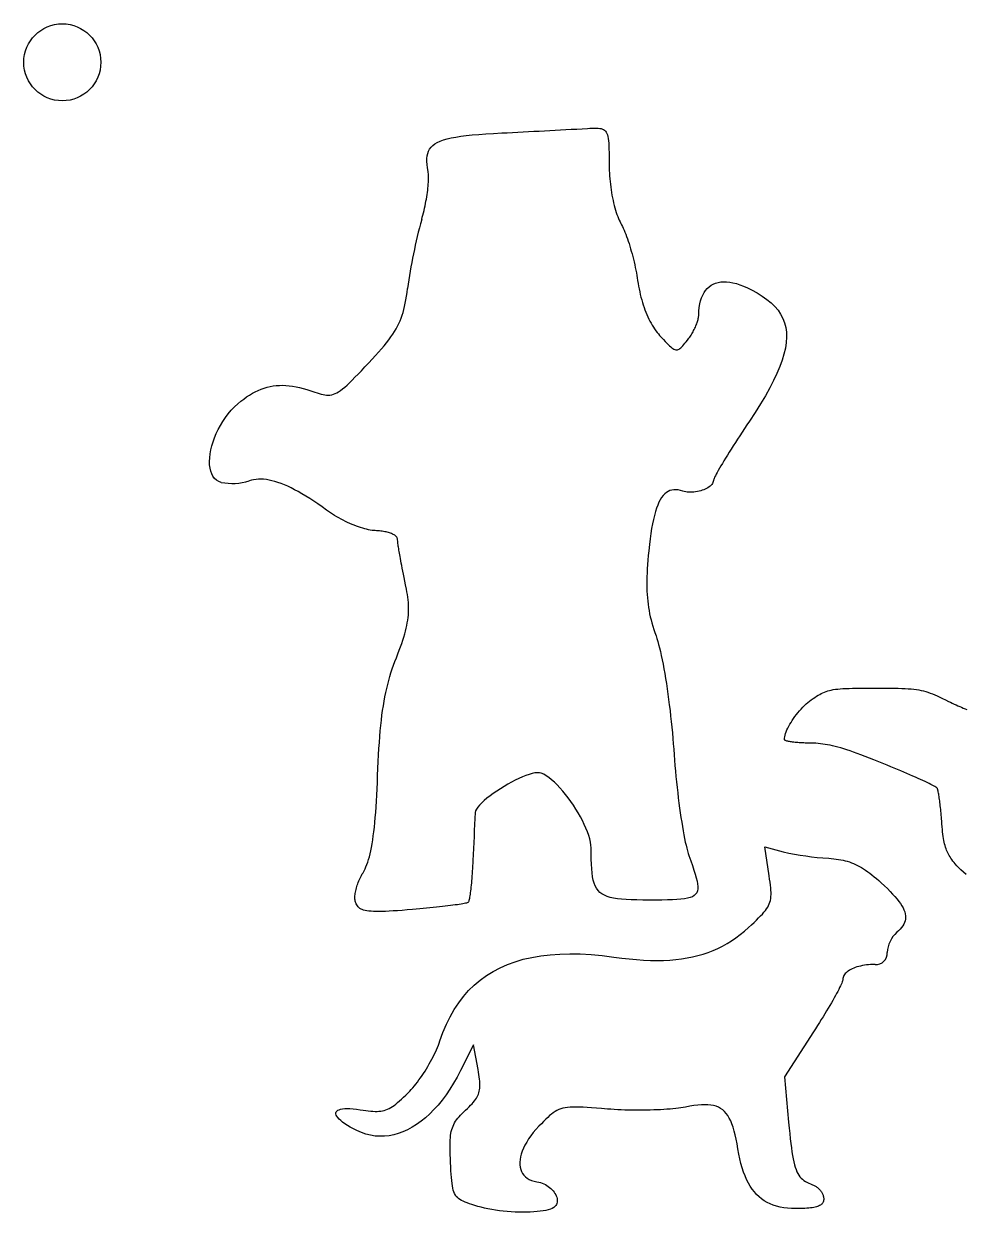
# Model space of a CAD drawing. Extents: x 3 to 294, y -207 to -4.
# Drawn here: x 3 to 67.7, y -85.2 to -3.6 of the extents above; entities that cross this region are included whole.
import ezdxf

# ---------------------------------------------------------------- set-up
doc = ezdxf.new("R2010")
doc.units = 0
doc.layers.get('0').update_dxf_attribs({"linetype": 'CONTINUOUS'})

msp = doc.modelspace()

# ---------------------------------------------------------------- linework, layer by layer
at = {"color": 1}
for p, q in [((54.217, -62.11), (53.923, -60.13)), ((53.923, -60.13), (55.181, -60.465)), ((25.821, -63.966), (25.822, -63.966)), ((57.268, -72.821), (55.266, -75.903)), ((33.906, -73.708), (33.026, -75.473)), ((34.223, -75.407), (33.906, -73.708)), ((55.266, -75.903), (55.554, -79.017)), ((34.208, -84.805), (34.208, -84.805))]:
    msp.add_line(p, q, dxfattribs=at)
for points in [[(30.79, -13.755), (30.751, -13.512), (30.724, -13.285), (30.711, -13.074), (30.713, -12.878), (30.732, -12.696), (30.768, -12.528), (30.823, -12.374), (30.898, -12.231), (30.995, -12.101), (31.114, -11.981), (31.258, -11.872), (31.426, -11.773), (31.621, -11.683), (31.843, -11.602), (32.094, -11.529), (32.375, -11.463), (32.688, -11.403), (33.033, -11.35), (33.411, -11.302), (33.825, -11.259), (34.276, -11.219), (34.763, -11.183), (35.29, -11.15), (35.856, -11.119)], [(41.732, -10.809), (41.909, -10.8), (42.072, -10.792), (42.22, -10.787), (42.355, -10.787), (42.477, -10.792), (42.587, -10.803), (42.686, -10.822), (42.774, -10.849), (42.851, -10.886), (42.919, -10.933), (42.978, -10.992), (43.029, -11.064), (43.072, -11.15), (43.108, -11.251), (43.138, -11.368), (43.162, -11.502), (43.18, -11.654), (43.195, -11.825), (43.205, -12.017), (43.213, -12.23), (43.218, -12.466), (43.221, -12.726), (43.222, -13.01), (43.223, -13.319)], [(30.353, -17.056), (30.397, -16.906), (30.438, -16.754), (30.478, -16.599), (30.516, -16.443), (30.553, -16.286), (30.587, -16.128), (30.619, -15.97), (30.649, -15.813), (30.677, -15.656), (30.703, -15.501), (30.726, -15.347), (30.747, -15.196), (30.766, -15.048), (30.782, -14.904), (30.795, -14.763), (30.806, -14.627), (30.814, -14.495), (30.82, -14.369), (30.822, -14.249), (30.822, -14.135), (30.819, -14.029), (30.812, -13.929), (30.803, -13.838), (30.79, -13.755)], [(43.223, -13.319), (43.226, -13.505), (43.232, -13.693), (43.241, -13.882), (43.253, -14.073), (43.269, -14.264), (43.287, -14.455), (43.309, -14.646), (43.334, -14.836), (43.361, -15.024), (43.391, -15.21), (43.423, -15.394), (43.458, -15.575), (43.495, -15.753), (43.535, -15.926), (43.577, -16.095), (43.62, -16.259), (43.666, -16.417), (43.713, -16.569), (43.763, -16.715), (43.813, -16.854), (43.866, -16.985), (43.919, -17.108), (43.975, -17.223), (44.031, -17.328)], [(44.031, -17.328), (44.086, -17.43), (44.142, -17.542), (44.199, -17.663), (44.255, -17.793), (44.312, -17.93), (44.369, -18.075), (44.426, -18.226), (44.482, -18.384), (44.538, -18.547), (44.593, -18.715), (44.647, -18.887), (44.7, -19.063), (44.751, -19.242), (44.802, -19.424), (44.85, -19.607), (44.897, -19.792), (44.942, -19.978), (44.985, -20.164), (45.025, -20.349), (45.063, -20.533), (45.098, -20.716), (45.13, -20.897), (45.16, -21.074), (45.186, -21.248)], [(26.718, -26.902), (26.959, -26.643), (27.184, -26.396), (27.393, -26.162), (27.588, -25.938), (27.769, -25.724), (27.936, -25.518), (28.09, -25.318), (28.233, -25.125), (28.363, -24.936), (28.483, -24.751), (28.593, -24.568), (28.693, -24.385), (28.784, -24.202), (28.867, -24.017), (28.942, -23.83), (29.01, -23.638), (29.072, -23.441), (29.128, -23.238), (29.179, -23.026), (29.226, -22.806), (29.269, -22.575), (29.309, -22.332), (29.347, -22.077), (29.382, -21.808)], [(45.186, -21.248), (45.215, -21.444), (45.249, -21.639), (45.285, -21.83), (45.325, -22.02), (45.368, -22.207), (45.414, -22.391), (45.463, -22.572), (45.515, -22.75), (45.57, -22.925), (45.628, -23.096), (45.689, -23.263), (45.752, -23.427), (45.818, -23.587), (45.887, -23.742), (45.958, -23.893), (46.031, -24.039), (46.107, -24.18), (46.185, -24.317), (46.265, -24.448), (46.347, -24.574), (46.431, -24.695), (46.518, -24.809), (46.606, -24.918), (46.696, -25.021)], [(49.38, -23.615), (49.392, -23.346), (49.418, -23.093), (49.457, -22.857), (49.51, -22.637), (49.575, -22.434), (49.652, -22.248), (49.743, -22.079), (49.845, -21.927), (49.96, -21.792), (50.087, -21.675), (50.225, -21.574), (50.375, -21.491), (50.536, -21.425), (50.708, -21.377), (50.892, -21.347), (51.086, -21.334), (51.29, -21.339), (51.505, -21.362), (51.731, -21.403), (51.966, -21.463), (52.211, -21.54), (52.466, -21.636), (52.73, -21.75), (53.003, -21.882)], [(53.003, -21.882), (53.392, -22.093), (53.747, -22.313), (54.068, -22.541), (54.354, -22.78), (54.606, -23.029), (54.824, -23.29), (55.007, -23.563), (55.156, -23.85), (55.271, -24.15), (55.351, -24.465), (55.397, -24.797), (55.408, -25.144), (55.385, -25.509), (55.328, -25.893), (55.236, -26.295), (55.11, -26.717), (54.949, -27.16), (54.753, -27.625), (54.524, -28.112), (54.259, -28.622), (53.961, -29.156), (53.627, -29.715), (53.259, -30.3), (52.857, -30.911)], [(48.607, -25.345), (48.659, -25.278), (48.71, -25.21), (48.759, -25.139), (48.808, -25.066), (48.856, -24.992), (48.902, -24.916), (48.947, -24.839), (48.991, -24.762), (49.032, -24.683), (49.072, -24.605), (49.11, -24.526), (49.147, -24.447), (49.18, -24.369), (49.212, -24.292), (49.242, -24.215), (49.268, -24.14), (49.293, -24.067), (49.314, -23.995), (49.333, -23.925), (49.349, -23.857), (49.361, -23.792), (49.371, -23.73), (49.377, -23.671), (49.38, -23.615)], [(46.696, -25.021), (46.833, -25.171), (46.959, -25.308), (47.074, -25.432), (47.181, -25.544), (47.279, -25.644), (47.37, -25.731), (47.454, -25.805), (47.532, -25.868), (47.604, -25.919), (47.672, -25.958), (47.737, -25.986), (47.798, -26.001), (47.858, -26.006), (47.916, -25.999), (47.974, -25.982), (48.032, -25.953), (48.092, -25.913), (48.153, -25.863), (48.217, -25.802), (48.285, -25.731), (48.357, -25.65), (48.434, -25.558), (48.517, -25.456), (48.607, -25.345)], [(23.012, -28.907), (23.167, -28.962), (23.312, -29.009), (23.449, -29.05), (23.579, -29.082), (23.704, -29.105), (23.824, -29.118), (23.941, -29.121), (24.056, -29.113), (24.171, -29.093), (24.287, -29.061), (24.404, -29.015), (24.526, -28.956), (24.651, -28.882), (24.783, -28.792), (24.923, -28.687), (25.07, -28.565), (25.228, -28.425), (25.397, -28.267), (25.578, -28.091), (25.773, -27.895), (25.984, -27.679), (26.21, -27.442), (26.455, -27.183), (26.718, -26.902)], [(17.728, -29.707), (17.93, -29.54), (18.131, -29.386), (18.33, -29.243), (18.529, -29.112), (18.728, -28.993), (18.927, -28.886), (19.127, -28.791), (19.328, -28.707), (19.53, -28.635), (19.734, -28.575), (19.94, -28.526), (20.149, -28.488), (20.361, -28.462), (20.577, -28.447), (20.796, -28.443), (21.02, -28.451), (21.248, -28.47), (21.482, -28.499), (21.721, -28.54), (21.965, -28.592), (22.217, -28.654), (22.474, -28.728), (22.739, -28.812), (23.012, -28.907)], [(16.591, -35.106), (16.415, -35.044), (16.261, -34.953), (16.129, -34.834), (16.019, -34.69), (15.931, -34.523), (15.863, -34.335), (15.816, -34.129), (15.789, -33.905), (15.782, -33.666), (15.793, -33.415), (15.824, -33.153), (15.873, -32.882), (15.939, -32.605), (16.023, -32.323), (16.125, -32.039), (16.242, -31.754), (16.376, -31.471), (16.526, -31.191), (16.69, -30.918), (16.87, -30.652), (17.064, -30.396), (17.272, -30.151), (17.494, -29.921), (17.728, -29.707)], [(52.857, -30.911), (52.688, -31.163), (52.523, -31.412), (52.36, -31.658), (52.202, -31.9), (52.047, -32.138), (51.897, -32.371), (51.752, -32.598), (51.612, -32.819), (51.477, -33.033), (51.349, -33.239), (51.226, -33.437), (51.111, -33.626), (51.002, -33.806), (50.901, -33.976), (50.808, -34.135), (50.723, -34.283), (50.647, -34.419), (50.58, -34.543), (50.522, -34.653), (50.473, -34.75), (50.435, -34.832), (50.407, -34.899), (50.39, -34.951), (50.385, -34.987)], [(23.821, -37.012), (23.52, -36.795), (23.227, -36.59), (22.941, -36.397), (22.663, -36.215), (22.393, -36.046), (22.13, -35.888), (21.874, -35.742), (21.626, -35.608), (21.384, -35.485), (21.149, -35.374), (20.921, -35.275), (20.699, -35.187), (20.484, -35.11), (20.275, -35.045), (20.072, -34.991), (19.875, -34.948), (19.685, -34.917), (19.499, -34.896), (19.32, -34.887), (19.145, -34.889), (18.977, -34.902), (18.813, -34.926), (18.654, -34.961), (18.501, -35.007)], [(50.385, -34.987), (50.378, -35.053), (50.358, -35.118), (50.326, -35.182), (50.282, -35.244), (50.228, -35.304), (50.164, -35.362), (50.091, -35.418), (50.01, -35.47), (49.922, -35.52), (49.827, -35.567), (49.727, -35.61), (49.622, -35.648), (49.513, -35.683), (49.4, -35.714), (49.286, -35.739), (49.169, -35.76), (49.052, -35.775), (48.936, -35.785), (48.82, -35.789), (48.706, -35.786), (48.594, -35.777), (48.486, -35.762), (48.382, -35.739), (48.283, -35.71)], [(48.283, -35.71), (48.119, -35.659), (47.961, -35.626), (47.81, -35.61), (47.667, -35.611), (47.529, -35.631), (47.398, -35.668), (47.274, -35.725), (47.155, -35.799), (47.043, -35.894), (46.936, -36.007), (46.834, -36.14), (46.739, -36.293), (46.648, -36.467), (46.562, -36.66), (46.482, -36.875), (46.406, -37.111), (46.334, -37.369), (46.267, -37.648), (46.205, -37.949), (46.146, -38.272), (46.091, -38.618), (46.04, -38.988), (45.993, -39.38), (45.948, -39.796)], [(27.158, -38.417), (27.053, -38.411), (26.942, -38.399), (26.824, -38.381), (26.701, -38.357), (26.573, -38.328), (26.439, -38.293), (26.302, -38.254), (26.161, -38.209), (26.017, -38.16), (25.871, -38.107), (25.722, -38.049), (25.571, -37.988), (25.42, -37.922), (25.267, -37.853), (25.115, -37.781), (24.963, -37.705), (24.812, -37.627), (24.662, -37.546), (24.514, -37.462), (24.369, -37.376), (24.226, -37.287), (24.087, -37.197), (23.952, -37.105), (23.821, -37.012)], [(28.686, -38.975), (28.678, -38.939), (28.664, -38.904), (28.644, -38.87), (28.617, -38.836), (28.585, -38.803), (28.547, -38.771), (28.504, -38.739), (28.455, -38.708), (28.401, -38.679), (28.343, -38.65), (28.28, -38.623), (28.213, -38.597), (28.142, -38.573), (28.067, -38.55), (27.988, -38.528), (27.906, -38.508), (27.821, -38.49), (27.734, -38.473), (27.643, -38.459), (27.55, -38.446), (27.455, -38.436), (27.358, -38.427), (27.259, -38.421), (27.158, -38.417)], [(29.304, -42.426), (29.247, -42.142), (29.195, -41.878), (29.146, -41.632), (29.101, -41.404), (29.059, -41.191), (29.021, -40.994), (28.985, -40.811), (28.953, -40.642), (28.923, -40.485), (28.896, -40.339), (28.871, -40.204), (28.848, -40.079), (28.827, -39.962), (28.809, -39.853), (28.792, -39.751), (28.776, -39.654), (28.762, -39.563), (28.749, -39.475), (28.737, -39.39), (28.726, -39.307), (28.715, -39.225), (28.705, -39.143), (28.696, -39.06), (28.686, -38.975)], [(45.948, -39.796), (45.917, -40.126), (45.889, -40.442), (45.866, -40.746), (45.847, -41.038), (45.832, -41.318), (45.821, -41.588), (45.815, -41.849), (45.813, -42.1), (45.816, -42.344), (45.823, -42.582), (45.835, -42.813), (45.852, -43.038), (45.873, -43.26), (45.9, -43.477), (45.931, -43.693), (45.968, -43.906), (46.009, -44.118), (46.056, -44.33), (46.108, -44.543), (46.166, -44.757), (46.229, -44.974), (46.297, -45.194), (46.371, -45.418), (46.45, -45.647)], [(28.613, -47.142), (28.716, -46.879), (28.812, -46.628), (28.901, -46.387), (28.983, -46.156), (29.058, -45.934), (29.126, -45.72), (29.187, -45.513), (29.242, -45.314), (29.29, -45.12), (29.331, -44.931), (29.367, -44.747), (29.396, -44.567), (29.419, -44.389), (29.436, -44.214), (29.448, -44.041), (29.453, -43.868), (29.453, -43.695), (29.448, -43.522), (29.436, -43.347), (29.42, -43.17), (29.399, -42.99), (29.372, -42.807), (29.34, -42.619), (29.304, -42.426)], [(46.45, -45.647), (46.509, -45.822), (46.568, -46.018), (46.628, -46.235), (46.688, -46.472), (46.748, -46.726), (46.808, -46.998), (46.867, -47.285), (46.926, -47.586), (46.985, -47.901), (47.043, -48.229), (47.099, -48.567), (47.155, -48.915), (47.209, -49.272), (47.261, -49.636), (47.312, -50.006), (47.36, -50.382), (47.407, -50.761), (47.451, -51.143), (47.493, -51.527), (47.532, -51.911), (47.569, -52.295), (47.602, -52.676), (47.632, -53.054), (47.659, -53.428)], [(27.329, -55.229), (27.348, -54.735), (27.37, -54.261), (27.393, -53.807), (27.419, -53.371), (27.447, -52.953), (27.477, -52.551), (27.51, -52.165), (27.546, -51.794), (27.585, -51.437), (27.626, -51.093), (27.671, -50.762), (27.72, -50.441), (27.772, -50.131), (27.827, -49.83), (27.886, -49.538), (27.949, -49.253), (28.017, -48.975), (28.088, -48.703), (28.164, -48.436), (28.244, -48.173), (28.329, -47.913), (28.419, -47.655), (28.513, -47.398), (28.613, -47.142)], [(57.229, -49.944), (57.353, -49.863), (57.47, -49.789), (57.583, -49.72), (57.692, -49.657), (57.799, -49.6), (57.906, -49.548), (58.014, -49.501), (58.124, -49.459), (58.238, -49.422), (58.359, -49.389), (58.486, -49.359), (58.622, -49.334), (58.769, -49.312), (58.927, -49.293), (59.099, -49.278), (59.286, -49.265), (59.489, -49.254), (59.71, -49.246), (59.95, -49.24), (60.212, -49.235), (60.496, -49.232), (60.804, -49.23), (61.137, -49.229), (61.498, -49.229)], [(61.498, -49.229), (61.868, -49.229), (62.21, -49.23), (62.525, -49.232), (62.816, -49.235), (63.084, -49.24), (63.332, -49.247), (63.562, -49.257), (63.774, -49.269), (63.972, -49.285), (64.158, -49.304), (64.333, -49.327), (64.499, -49.354), (64.659, -49.386), (64.814, -49.423), (64.966, -49.465), (65.117, -49.513), (65.27, -49.566), (65.426, -49.627), (65.587, -49.694), (65.755, -49.768), (65.932, -49.849), (66.12, -49.938), (66.322, -50.036), (66.538, -50.142)], [(55.264, -52.759), (55.27, -52.665), (55.285, -52.563), (55.31, -52.455), (55.345, -52.341), (55.388, -52.223), (55.439, -52.1), (55.499, -51.973), (55.565, -51.844), (55.639, -51.712), (55.718, -51.579), (55.804, -51.445), (55.895, -51.311), (55.991, -51.177), (56.091, -51.045), (56.195, -50.915), (56.303, -50.787), (56.413, -50.663), (56.526, -50.542), (56.641, -50.427), (56.758, -50.317), (56.875, -50.213), (56.993, -50.116), (57.111, -50.026), (57.229, -49.944)], [(66.538, -50.142), (66.666, -50.204), (66.794, -50.265), (66.923, -50.324), (67.051, -50.382), (67.178, -50.438), (67.304, -50.492), (67.428, -50.544), (67.551, -50.594), (67.671, -50.642), (67.789, -50.687)], [(56.922, -53.001), (56.809, -52.999), (56.698, -52.997), (56.589, -52.993), (56.483, -52.989), (56.379, -52.984), (56.279, -52.978), (56.181, -52.971), (56.087, -52.963), (55.997, -52.954), (55.911, -52.945), (55.829, -52.935), (55.751, -52.924), (55.679, -52.913), (55.611, -52.901), (55.549, -52.889), (55.492, -52.876), (55.44, -52.862), (55.395, -52.849), (55.356, -52.835), (55.324, -52.82), (55.298, -52.805), (55.28, -52.79), (55.268, -52.775), (55.264, -52.759)], [(62.091, -54.43), (61.741, -54.289), (61.41, -54.158), (61.098, -54.035), (60.802, -53.921), (60.523, -53.816), (60.259, -53.718), (60.009, -53.628), (59.773, -53.545), (59.548, -53.47), (59.335, -53.401), (59.131, -53.339), (58.936, -53.284), (58.75, -53.234), (58.57, -53.19), (58.396, -53.151), (58.227, -53.118), (58.061, -53.089), (57.899, -53.065), (57.738, -53.046), (57.578, -53.03), (57.417, -53.018), (57.255, -53.009), (57.09, -53.003), (56.922, -53.001)], [(47.659, -53.428), (47.685, -53.8), (47.714, -54.175), (47.745, -54.551), (47.779, -54.926), (47.815, -55.301), (47.853, -55.673), (47.893, -56.042), (47.934, -56.406), (47.977, -56.764), (48.022, -57.116), (48.067, -57.46), (48.114, -57.795), (48.162, -58.12), (48.21, -58.434), (48.259, -58.735), (48.309, -59.023), (48.358, -59.297), (48.408, -59.555), (48.458, -59.796), (48.508, -60.019), (48.557, -60.224), (48.606, -60.409), (48.654, -60.572), (48.701, -60.713)], [(65.76, -56.102), (65.741, -56.082), (65.706, -56.055), (65.657, -56.022), (65.592, -55.983), (65.514, -55.94), (65.422, -55.891), (65.317, -55.837), (65.199, -55.779), (65.07, -55.716), (64.93, -55.649), (64.779, -55.579), (64.617, -55.505), (64.446, -55.427), (64.266, -55.347), (64.078, -55.264), (63.882, -55.178), (63.678, -55.09), (63.467, -54.999), (63.25, -54.907), (63.028, -54.814), (62.8, -54.719), (62.568, -54.623), (62.331, -54.527), (62.091, -54.43)], [(26.323, -61.897), (26.393, -61.775), (26.461, -61.643), (26.526, -61.499), (26.588, -61.345), (26.648, -61.179), (26.704, -61.001), (26.758, -60.81), (26.809, -60.606), (26.858, -60.389), (26.904, -60.159), (26.948, -59.913), (26.99, -59.653), (27.029, -59.378), (27.066, -59.088), (27.101, -58.781), (27.134, -58.458), (27.164, -58.118), (27.193, -57.761), (27.22, -57.386), (27.245, -56.993), (27.268, -56.581), (27.29, -56.15), (27.31, -55.7), (27.329, -55.229)], [(38.564, -55.063), (38.447, -55.036), (38.303, -55.033), (38.135, -55.053), (37.947, -55.094), (37.739, -55.154), (37.517, -55.232), (37.281, -55.326), (37.035, -55.435), (36.783, -55.557), (36.526, -55.689), (36.267, -55.831), (36.009, -55.981), (35.756, -56.137), (35.509, -56.297), (35.272, -56.46), (35.047, -56.623), (34.838, -56.787), (34.646, -56.948), (34.475, -57.105), (34.328, -57.256), (34.207, -57.4), (34.115, -57.536), (34.056, -57.66), (34.031, -57.772)], [(41.986, -60.2), (41.974, -60.006), (41.942, -59.798), (41.891, -59.576), (41.822, -59.342), (41.736, -59.098), (41.634, -58.846), (41.518, -58.588), (41.389, -58.326), (41.249, -58.061), (41.097, -57.796), (40.937, -57.532), (40.768, -57.271), (40.593, -57.015), (40.411, -56.766), (40.226, -56.526), (40.037, -56.296), (39.847, -56.079), (39.655, -55.876), (39.465, -55.689), (39.276, -55.52), (39.09, -55.372), (38.909, -55.245), (38.733, -55.141), (38.564, -55.063)], [(66.066, -58.349), (66.055, -58.213), (66.044, -58.077), (66.033, -57.944), (66.021, -57.812), (66.008, -57.683), (65.996, -57.556), (65.983, -57.432), (65.969, -57.312), (65.956, -57.195), (65.942, -57.082), (65.929, -56.973), (65.915, -56.869), (65.901, -56.769), (65.887, -56.675), (65.873, -56.587), (65.86, -56.505), (65.846, -56.429), (65.833, -56.359), (65.82, -56.297), (65.807, -56.242), (65.795, -56.195), (65.783, -56.156), (65.771, -56.125), (65.76, -56.102)], [(66.992, -61.292), (66.912, -61.193), (66.838, -61.097), (66.769, -61.003), (66.704, -60.91), (66.644, -60.819), (66.588, -60.728), (66.536, -60.636), (66.488, -60.544), (66.443, -60.449), (66.402, -60.352), (66.365, -60.252), (66.33, -60.148), (66.298, -60.039), (66.268, -59.925), (66.241, -59.806), (66.216, -59.679), (66.193, -59.545), (66.171, -59.404), (66.151, -59.254), (66.132, -59.094), (66.115, -58.924), (66.098, -58.744), (66.082, -58.552), (66.066, -58.349)], [(45.992, -63.778), (45.543, -63.777), (45.128, -63.772), (44.747, -63.762), (44.398, -63.746), (44.08, -63.723), (43.791, -63.691), (43.53, -63.649), (43.295, -63.596), (43.086, -63.53), (42.899, -63.451), (42.736, -63.357), (42.593, -63.247), (42.469, -63.119), (42.363, -62.972), (42.274, -62.806), (42.2, -62.618), (42.14, -62.408), (42.093, -62.174), (42.056, -61.915), (42.028, -61.629), (42.009, -61.316), (41.996, -60.975), (41.989, -60.603), (41.986, -60.2)], [(33.871, -61.061), (33.863, -61.246), (33.853, -61.429), (33.843, -61.608), (33.831, -61.785), (33.82, -61.957), (33.807, -62.126), (33.794, -62.29), (33.781, -62.448), (33.767, -62.602), (33.753, -62.749), (33.738, -62.89), (33.723, -63.024), (33.708, -63.151), (33.692, -63.27), (33.677, -63.381), (33.661, -63.484), (33.645, -63.577), (33.63, -63.661), (33.614, -63.736), (33.598, -63.799), (33.583, -63.853), (33.568, -63.895), (33.552, -63.925), (33.538, -63.943)], [(48.701, -60.713), (48.831, -61.076), (48.949, -61.409), (49.052, -61.714), (49.141, -61.991), (49.213, -62.242), (49.268, -62.469), (49.304, -62.672), (49.32, -62.853), (49.316, -63.013), (49.29, -63.153), (49.241, -63.275), (49.168, -63.38), (49.069, -63.47), (48.944, -63.545), (48.792, -63.606), (48.61, -63.656), (48.399, -63.695), (48.157, -63.725), (47.883, -63.747), (47.576, -63.761), (47.234, -63.771), (46.857, -63.776), (46.444, -63.778), (45.992, -63.778)], [(58.307, -60.912), (58.484, -60.924), (58.655, -60.94), (58.82, -60.959), (58.981, -60.982), (59.137, -61.009), (59.289, -61.04), (59.438, -61.076), (59.584, -61.117), (59.727, -61.162), (59.868, -61.213), (60.008, -61.269), (60.147, -61.331), (60.285, -61.398), (60.423, -61.472), (60.561, -61.552), (60.7, -61.638), (60.841, -61.731), (60.983, -61.832), (61.128, -61.939), (61.276, -62.054), (61.427, -62.176), (61.581, -62.306), (61.74, -62.445), (61.904, -62.591)], [(25.822, -63.966), (25.803, -63.911), (25.788, -63.851), (25.776, -63.786), (25.769, -63.717), (25.766, -63.644), (25.766, -63.567), (25.77, -63.486), (25.778, -63.403), (25.789, -63.316), (25.803, -63.227), (25.821, -63.136), (25.842, -63.043), (25.866, -62.949), (25.894, -62.853), (25.924, -62.756), (25.958, -62.659), (25.994, -62.561), (26.033, -62.464), (26.075, -62.367), (26.119, -62.27), (26.167, -62.175), (26.216, -62.08), (26.268, -61.988), (26.323, -61.897)], [(67.736, -62.023), (67.553, -61.862), (67.385, -61.707), (67.235, -61.56), (67.104, -61.421), (66.992, -61.292)], [(52.801, -65.654), (52.997, -65.474), (53.178, -65.307), (53.343, -65.15), (53.493, -65.004), (53.63, -64.866), (53.752, -64.736), (53.861, -64.612), (53.958, -64.492), (54.042, -64.376), (54.115, -64.261), (54.177, -64.147), (54.228, -64.033), (54.269, -63.916), (54.301, -63.796), (54.324, -63.671), (54.338, -63.54), (54.345, -63.401), (54.344, -63.254), (54.337, -63.096), (54.323, -62.928), (54.304, -62.746), (54.279, -62.55), (54.25, -62.339), (54.217, -62.11)], [(61.904, -62.591), (62.127, -62.797), (62.333, -62.994), (62.523, -63.184), (62.697, -63.365), (62.856, -63.54), (62.998, -63.708), (63.124, -63.869), (63.235, -64.024), (63.33, -64.174), (63.41, -64.318), (63.475, -64.457), (63.524, -64.592), (63.559, -64.722), (63.578, -64.849), (63.583, -64.972), (63.573, -65.093), (63.548, -65.21), (63.509, -65.325), (63.455, -65.439), (63.388, -65.55), (63.306, -65.661), (63.21, -65.771), (63.1, -65.88), (62.977, -65.989)], [(29.727, -64.425), (29.358, -64.456), (29.014, -64.483), (28.694, -64.506), (28.396, -64.526), (28.12, -64.542), (27.866, -64.554), (27.631, -64.562), (27.416, -64.565), (27.219, -64.565), (27.039, -64.56), (26.875, -64.55), (26.727, -64.536), (26.594, -64.517), (26.474, -64.493), (26.367, -64.465), (26.272, -64.431), (26.187, -64.392), (26.112, -64.348), (26.047, -64.298), (25.989, -64.243), (25.939, -64.183), (25.895, -64.116), (25.856, -64.044), (25.821, -63.966)], [(33.538, -63.943), (33.515, -63.956), (33.476, -63.97), (33.422, -63.985), (33.353, -64.001), (33.269, -64.018), (33.172, -64.036), (33.061, -64.054), (32.938, -64.074), (32.803, -64.094), (32.656, -64.114), (32.499, -64.136), (32.331, -64.157), (32.154, -64.179), (31.967, -64.201), (31.772, -64.224), (31.569, -64.247), (31.359, -64.269), (31.141, -64.292), (30.918, -64.315), (30.689, -64.337), (30.455, -64.36), (30.216, -64.382), (29.973, -64.404), (29.727, -64.425)], [(43.558, -67.691), (44.094, -67.761), (44.611, -67.819), (45.112, -67.864), (45.597, -67.896), (46.066, -67.916), (46.52, -67.922), (46.96, -67.915), (47.386, -67.895), (47.799, -67.861), (48.199, -67.814), (48.587, -67.753), (48.963, -67.678), (49.329, -67.589), (49.684, -67.487), (50.03, -67.37), (50.366, -67.238), (50.694, -67.092), (51.014, -66.932), (51.327, -66.757), (51.633, -66.567), (51.933, -66.361), (52.227, -66.141), (52.516, -65.905), (52.801, -65.654)], [(31.605, -73.448), (31.814, -72.862), (32.048, -72.307), (32.305, -71.783), (32.587, -71.289), (32.893, -70.826), (33.223, -70.392), (33.579, -69.989), (33.959, -69.616), (34.365, -69.274), (34.796, -68.961), (35.252, -68.678), (35.733, -68.425), (36.241, -68.202), (36.774, -68.008), (37.333, -67.844), (37.918, -67.71), (38.53, -67.605), (39.167, -67.53), (39.832, -67.484), (40.523, -67.467), (41.241, -67.479), (41.986, -67.521), (42.759, -67.592), (43.558, -67.691)], [(61.487, -68.195), (61.335, -68.197), (61.186, -68.204), (61.04, -68.216), (60.897, -68.232), (60.758, -68.252), (60.623, -68.276), (60.493, -68.304), (60.368, -68.336), (60.247, -68.372), (60.132, -68.411), (60.023, -68.453), (59.919, -68.499), (59.823, -68.547), (59.732, -68.598), (59.649, -68.652), (59.573, -68.709), (59.505, -68.768), (59.445, -68.829), (59.393, -68.892), (59.35, -68.957), (59.316, -69.024), (59.291, -69.093), (59.276, -69.163), (59.271, -69.234)], [(59.271, -69.234), (59.266, -69.276), (59.252, -69.331), (59.23, -69.398), (59.199, -69.479), (59.16, -69.57), (59.113, -69.673), (59.058, -69.787), (58.996, -69.911), (58.927, -70.044), (58.852, -70.186), (58.77, -70.337), (58.682, -70.496), (58.589, -70.662), (58.49, -70.835), (58.385, -71.014), (58.276, -71.199), (58.163, -71.389), (58.045, -71.584), (57.924, -71.783), (57.799, -71.986), (57.67, -72.191), (57.539, -72.399), (57.404, -72.609), (57.268, -72.821)], [(29.429, -77), (29.532, -76.896), (29.637, -76.783), (29.742, -76.664), (29.849, -76.538), (29.955, -76.406), (30.062, -76.268), (30.168, -76.125), (30.273, -75.978), (30.378, -75.826), (30.481, -75.672), (30.583, -75.514), (30.683, -75.354), (30.78, -75.192), (30.875, -75.029), (30.967, -74.865), (31.055, -74.702), (31.14, -74.538), (31.221, -74.375), (31.298, -74.214), (31.37, -74.055), (31.437, -73.898), (31.499, -73.744), (31.555, -73.594), (31.605, -73.448)], [(33.026, -75.473), (32.79, -75.924), (32.545, -76.353), (32.291, -76.76), (32.028, -77.145), (31.758, -77.508), (31.48, -77.847), (31.195, -78.162), (30.904, -78.454), (30.608, -78.722), (30.307, -78.965), (30.001, -79.183), (29.692, -79.376), (29.38, -79.544), (29.065, -79.686), (28.748, -79.801), (28.43, -79.89), (28.111, -79.953), (27.791, -79.987), (27.473, -79.995), (27.155, -79.974), (26.839, -79.925), (26.525, -79.847), (26.214, -79.741), (25.907, -79.605)], [(33.372, -78.201), (33.495, -78.084), (33.609, -77.973), (33.714, -77.866), (33.81, -77.764), (33.897, -77.665), (33.976, -77.569), (34.047, -77.474), (34.11, -77.381), (34.165, -77.288), (34.212, -77.194), (34.252, -77.1), (34.286, -77.003), (34.312, -76.903), (34.332, -76.8), (34.346, -76.693), (34.353, -76.581), (34.355, -76.462), (34.351, -76.337), (34.342, -76.205), (34.327, -76.065), (34.308, -75.916), (34.284, -75.757), (34.256, -75.588), (34.223, -75.407)], [(26.13, -78.168), (26.328, -78.199), (26.514, -78.226), (26.688, -78.249), (26.851, -78.266), (27.004, -78.278), (27.148, -78.284), (27.285, -78.285), (27.415, -78.278), (27.539, -78.265), (27.659, -78.245), (27.775, -78.217), (27.889, -78.181), (28.001, -78.137), (28.112, -78.085), (28.224, -78.023), (28.338, -77.952), (28.454, -77.871), (28.574, -77.78), (28.699, -77.678), (28.829, -77.566), (28.966, -77.442), (29.111, -77.307), (29.265, -77.16), (29.429, -77)], [(25.907, -79.605), (25.666, -79.482), (25.447, -79.361), (25.25, -79.244), (25.075, -79.129), (24.923, -79.019), (24.792, -78.913), (24.683, -78.811), (24.596, -78.714), (24.531, -78.623), (24.488, -78.537), (24.466, -78.458), (24.466, -78.385), (24.488, -78.319), (24.531, -78.26), (24.595, -78.21), (24.681, -78.167), (24.788, -78.133), (24.917, -78.108), (25.066, -78.092), (25.237, -78.086), (25.429, -78.091), (25.641, -78.105), (25.875, -78.131), (26.13, -78.168)], [(32.335, -81.783), (32.321, -81.515), (32.311, -81.266), (32.303, -81.033), (32.299, -80.816), (32.298, -80.614), (32.301, -80.426), (32.309, -80.25), (32.321, -80.086), (32.338, -79.933), (32.359, -79.79), (32.387, -79.655), (32.42, -79.527), (32.459, -79.406), (32.504, -79.29), (32.556, -79.179), (32.615, -79.071), (32.681, -78.965), (32.755, -78.861), (32.836, -78.757), (32.926, -78.652), (33.024, -78.544), (33.131, -78.434), (33.247, -78.32), (33.372, -78.201)], [(43.109, -78.123), (42.713, -78.091), (42.35, -78.062), (42.016, -78.036), (41.711, -78.015), (41.432, -77.999), (41.178, -77.989), (40.945, -77.984), (40.733, -77.986), (40.539, -77.994), (40.36, -78.01), (40.196, -78.034), (40.044, -78.067), (39.901, -78.108), (39.766, -78.159), (39.638, -78.22), (39.513, -78.291), (39.389, -78.374), (39.266, -78.468), (39.14, -78.574), (39.01, -78.692), (38.873, -78.824), (38.728, -78.969), (38.572, -79.128), (38.404, -79.302)], [(48.469, -77.986), (48.321, -78.013), (48.161, -78.039), (47.988, -78.062), (47.805, -78.085), (47.612, -78.105), (47.41, -78.123), (47.199, -78.14), (46.98, -78.155), (46.755, -78.168), (46.524, -78.179), (46.287, -78.188), (46.046, -78.195), (45.802, -78.2), (45.554, -78.203), (45.305, -78.205), (45.055, -78.204), (44.804, -78.201), (44.554, -78.196), (44.305, -78.19), (44.058, -78.181), (43.815, -78.169), (43.575, -78.156), (43.339, -78.141), (43.109, -78.123)], [(52.068, -80.863), (52.009, -80.52), (51.948, -80.201), (51.883, -79.904), (51.814, -79.63), (51.74, -79.378), (51.66, -79.147), (51.574, -78.937), (51.481, -78.746), (51.38, -78.576), (51.271, -78.424), (51.152, -78.291), (51.024, -78.176), (50.885, -78.078), (50.736, -77.996), (50.574, -77.932), (50.4, -77.882), (50.212, -77.848), (50.011, -77.829), (49.794, -77.823), (49.563, -77.831), (49.315, -77.852), (49.051, -77.885), (48.769, -77.93), (48.469, -77.986)], [(55.554, -79.017), (55.593, -79.426), (55.63, -79.806), (55.668, -80.158), (55.705, -80.484), (55.743, -80.784), (55.782, -81.06), (55.823, -81.313), (55.866, -81.545), (55.91, -81.756), (55.958, -81.948), (56.01, -82.122), (56.065, -82.28), (56.124, -82.422), (56.189, -82.55), (56.258, -82.664), (56.334, -82.768), (56.415, -82.86), (56.504, -82.944), (56.599, -83.019), (56.702, -83.088), (56.814, -83.151), (56.934, -83.21), (57.063, -83.266), (57.201, -83.32)], [(38.404, -79.302), (38.202, -79.52), (38.017, -79.739), (37.849, -79.957), (37.697, -80.173), (37.563, -80.388), (37.446, -80.6), (37.345, -80.809), (37.262, -81.014), (37.195, -81.213), (37.146, -81.407), (37.114, -81.595), (37.099, -81.776), (37.101, -81.948), (37.121, -82.112), (37.157, -82.267), (37.211, -82.411), (37.282, -82.545), (37.371, -82.667), (37.477, -82.777), (37.6, -82.874), (37.74, -82.957), (37.898, -83.025), (38.074, -83.079), (38.266, -83.116)], [(56.034, -84.956), (55.75, -84.95), (55.477, -84.931), (55.216, -84.898), (54.966, -84.853), (54.727, -84.794), (54.5, -84.722), (54.283, -84.635), (54.077, -84.535), (53.881, -84.42), (53.695, -84.291), (53.52, -84.148), (53.355, -83.989), (53.199, -83.816), (53.052, -83.628), (52.915, -83.424), (52.787, -83.204), (52.668, -82.969), (52.558, -82.717), (52.456, -82.45), (52.362, -82.166), (52.277, -81.866), (52.2, -81.548), (52.13, -81.214), (52.068, -80.863)], [(34.208, -84.805), (33.999, -84.741), (33.808, -84.681), (33.633, -84.624), (33.474, -84.568), (33.329, -84.513), (33.199, -84.457), (33.082, -84.398), (32.977, -84.336), (32.884, -84.269), (32.802, -84.195), (32.73, -84.115), (32.667, -84.025), (32.612, -83.925), (32.565, -83.814), (32.525, -83.689), (32.491, -83.551), (32.462, -83.398), (32.437, -83.228), (32.416, -83.039), (32.397, -82.832), (32.381, -82.604), (32.365, -82.354), (32.35, -82.081), (32.335, -81.783)], [(38.266, -83.116), (38.389, -83.138), (38.509, -83.169), (38.626, -83.209), (38.738, -83.255), (38.847, -83.309), (38.95, -83.369), (39.049, -83.435), (39.142, -83.505), (39.229, -83.581), (39.309, -83.66), (39.383, -83.742), (39.448, -83.826), (39.507, -83.913), (39.556, -84.001), (39.598, -84.09), (39.629, -84.179), (39.652, -84.267), (39.664, -84.355), (39.666, -84.44), (39.656, -84.523), (39.636, -84.603), (39.603, -84.68), (39.558, -84.753), (39.5, -84.82)], [(57.201, -83.32), (57.253, -83.341), (57.304, -83.365), (57.354, -83.391), (57.403, -83.42), (57.451, -83.451), (57.497, -83.484), (57.542, -83.519), (57.585, -83.556), (57.627, -83.595), (57.667, -83.635), (57.704, -83.677), (57.74, -83.72), (57.773, -83.764), (57.805, -83.809), (57.833, -83.855), (57.859, -83.901), (57.883, -83.948), (57.904, -83.996), (57.922, -84.044), (57.937, -84.091), (57.948, -84.139), (57.957, -84.187), (57.962, -84.234), (57.964, -84.281)], [(39.5, -84.82), (39.423, -84.882), (39.321, -84.939), (39.196, -84.991), (39.049, -85.037), (38.882, -85.077), (38.698, -85.112), (38.497, -85.141), (38.281, -85.165), (38.052, -85.183), (37.812, -85.196), (37.563, -85.204), (37.305, -85.206), (37.041, -85.202), (36.773, -85.193), (36.501, -85.179), (36.229, -85.159), (35.957, -85.134), (35.687, -85.103), (35.421, -85.067), (35.16, -85.026), (34.907, -84.979), (34.663, -84.926), (34.429, -84.869), (34.208, -84.805)], [(57.964, -84.281), (57.961, -84.342), (57.954, -84.4), (57.94, -84.455), (57.921, -84.506), (57.896, -84.554), (57.865, -84.599), (57.828, -84.641), (57.784, -84.68), (57.734, -84.716), (57.676, -84.749), (57.612, -84.78), (57.54, -84.808), (57.461, -84.833), (57.374, -84.855), (57.279, -84.875), (57.176, -84.893), (57.064, -84.908), (56.944, -84.922), (56.815, -84.932), (56.678, -84.941), (56.531, -84.948), (56.375, -84.952), (56.209, -84.955), (56.034, -84.956)]]:
    msp.add_lwpolyline(points, dxfattribs=at)
msp.add_circle((5.67, -6.271), 2.646, dxfattribs=at)
for centre, radius, start, end in [((-58.468, 1833.548), 1847.078, 272.927177, 273.109692), ((64.979, -26.608), 35.919, 164.5773, 172.31973), ((17.342, -31.161), 4.016, 259.21745, 286.7599), ((364.942, -75.437), 331.383, 176.94437, 177.51367), ((59.485, -41.498), 19.45, 257.2153, 266.52951), ((64.375, -67.497), 2.056, 132.83778, 176.37338), ((61.565, -67.437), 0.761, 264.10026, 5.34873)]:
    msp.add_arc(centre, radius, start, end, dxfattribs=at)

doc.saveas('drawing.dxf')
